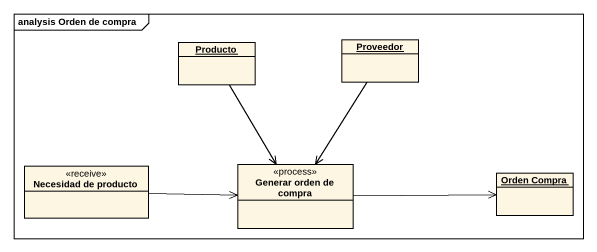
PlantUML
@startuml
mainframe analysis Orden de compra
hide circle
hide empty members
object Producto
object Proveedor
class "Necesidad de producto" as Necesidad_de_producto <<receive>>
class "Generar orden de compra" as Generar_orden_de_compra <<process>>
object "Orden Compra" as Orden_Compra
Producto --> Generar_orden_de_compra
Proveedor --> Generar_orden_de_compra
Necesidad_de_producto -right-> Generar_orden_de_compra
Generar_orden_de_compra -right-> Orden_Compra
@enduml
